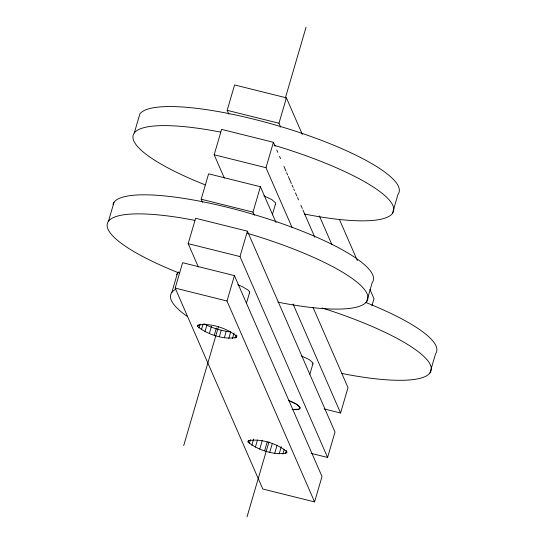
<?xml version="1.0" encoding="UTF-8"?>
<svg xmlns="http://www.w3.org/2000/svg" width="544" height="544" viewBox="0 0 544 544"><rect width="100%" height="100%" fill="white"/><g stroke="black" fill="none" stroke-linecap="round" stroke-linejoin="round"><path stroke-width="0.82" d="M197.69 326.482L197.758 325.285C209.896 322.483 227.113 328.154 236.552 336.158L236.484 337.355C224.346 340.156 207.135 334.478 197.69 326.482L198.152 324.89M249.478 292.91L249.546 291.72L248.288 290.197L242.236 286.586L237.85 284.75M248.071 442.027L248.139 440.837C260.277 438.036 277.488 443.707 286.926 451.71L286.858 452.907C274.72 455.702 257.509 450.031 248.071 442.027L248.533 440.443M275.468 204.034L275.536 202.837L271.789 199.56L263.84 195.867M312.848 364.024L312.922 362.828L309.169 359.557L301.22 355.858M108.474 221.252L114.043 202.205M134.286 132.988L139.856 113.941A135.612 29.811 16.3 0 1 287.701 128.704A135.612 29.811 16.3 0 1 397.99 194.405L392.421 213.452M171.822 292.454L177.392 273.408M175.188 288.096L182.614 262.704L234.423 275.611L322.014 476.51L314.582 501.908L262.772 488.995L175.188 288.096L226.998 301.009L314.582 501.908M198.363 267.016L188.183 243.658L195.609 218.26L247.418 231.173L335.009 432.072L327.583 457.463L311.134 453.363M202.531 202.334L201.178 199.22L208.604 173.822L260.413 186.728L276.032 222.55M224.359 178.133L214.173 154.775L221.598 129.384L273.408 142.29L275.108 146.18M228.868 114.226L227.168 110.337L234.593 84.939L286.402 97.845L302.362 134.443M198.948 328.005L200.104 324.034M201.436 329.752L203.062 324.197M205 331.609L206.856 325.264M209.386 333.445L211.48 326.305M214.302 335.138L216.39 327.998M183.702 445.597L218.572 326.359M285.314 98.124L306.054 27.2M226.998 301.009L234.423 275.611M327.583 457.463L239.992 256.564L247.418 231.173M254.347 215.24L252.987 212.126L260.413 186.728M292.121 227.644L265.982 167.681L273.408 142.29M280.677 127.133L278.977 123.243L286.402 97.845M219.409 336.573L221.265 330.222M224.359 337.647L226.216 331.296M228.82 338.286L230.676 331.942A20.339 4.474 16.3 0 1 203.925 323.768M232.478 338.456L234.104 332.901M235.09 338.137L236.021 334.961M236.484 337.355L236.946 335.77M246.384 303.498L249.696 292.169M272.306 214.846L275.407 204.245M249.322 443.557L250.485 439.586M251.818 445.305L253.674 438.954M255.381 447.161L257.468 440.021M259.767 448.997L262.317 440.273M264.683 450.69L267.233 441.959M247.051 516.8L268.974 441.816M269.79 452.125L272.34 443.394M274.74 453.2L277.059 445.264M279.194 453.839L281.282 446.699M282.86 454.009L284.247 449.249M285.471 453.689L286.396 450.514M309.842 374.313L312.943 363.712M366.608 301.716L372.178 282.669A135.612 29.811 16.3 0 0 256.822 215.41A135.612 29.811 16.3 0 0 112.968 204.32M324.129 408.925L340.578 413.025L348.004 387.627L313.038 307.421M371.906 305.884L373.993 298.744L369.92 289.401M429.957 372.919L435.526 353.872A135.612 29.811 16.3 0 0 365.296 302.28M292.189 409.401L298.466 409.251L299.853 408.462L299.921 407.272L296.174 403.995L288.959 400.608M227.168 110.337L278.977 123.243M214.173 154.775L265.982 167.681M201.178 199.22L252.987 212.126M188.183 243.658L239.992 256.564M339.368 219.32L357.36 260.59M319.376 215.907L331.942 244.718M276.808 150.076L277.821 152.408M279.521 156.305L280.541 158.644M283.934 166.43L285.974 171.102M286.647 172.659L287.667 174.991M288.347 176.548L291.4 183.559M292.08 185.116L293.1 187.449M293.78 189.006L294.46 190.563M295.474 192.902L296.834 196.017M297.514 197.574L298.534 199.913M300.907 205.36L302.267 208.474M302.947 210.032L314.826 237.286M293.046 304.008L340.578 413.025M322.116 307.986A135.612 29.811 16.3 0 1 430.916 366.289A135.612 29.811 16.3 0 1 341.979 373.497M187.061 316.275A135.612 29.811 16.3 0 1 175.739 289.272M176.589 274.788A135.612 29.811 16.3 0 1 178.752 271.952M288.973 400.69A20.339 4.474 16.3 0 1 292.162 409.489M274.094 145.302A135.612 29.811 16.3 0 1 392.856 205.428A135.612 29.811 16.3 0 1 304.443 214.03M205.319 184.899A135.612 29.811 16.3 0 1 133.192 135.17A135.612 29.811 16.3 0 1 220.646 132.097M247.472 233.328A135.612 29.811 16.3 0 1 367.05 293.699A135.612 29.811 16.3 0 1 277.821 302.131M179.506 273.163A135.612 29.811 16.3 0 1 107.379 223.434A135.612 29.811 16.3 0 1 194.834 220.361"/></g></svg>
